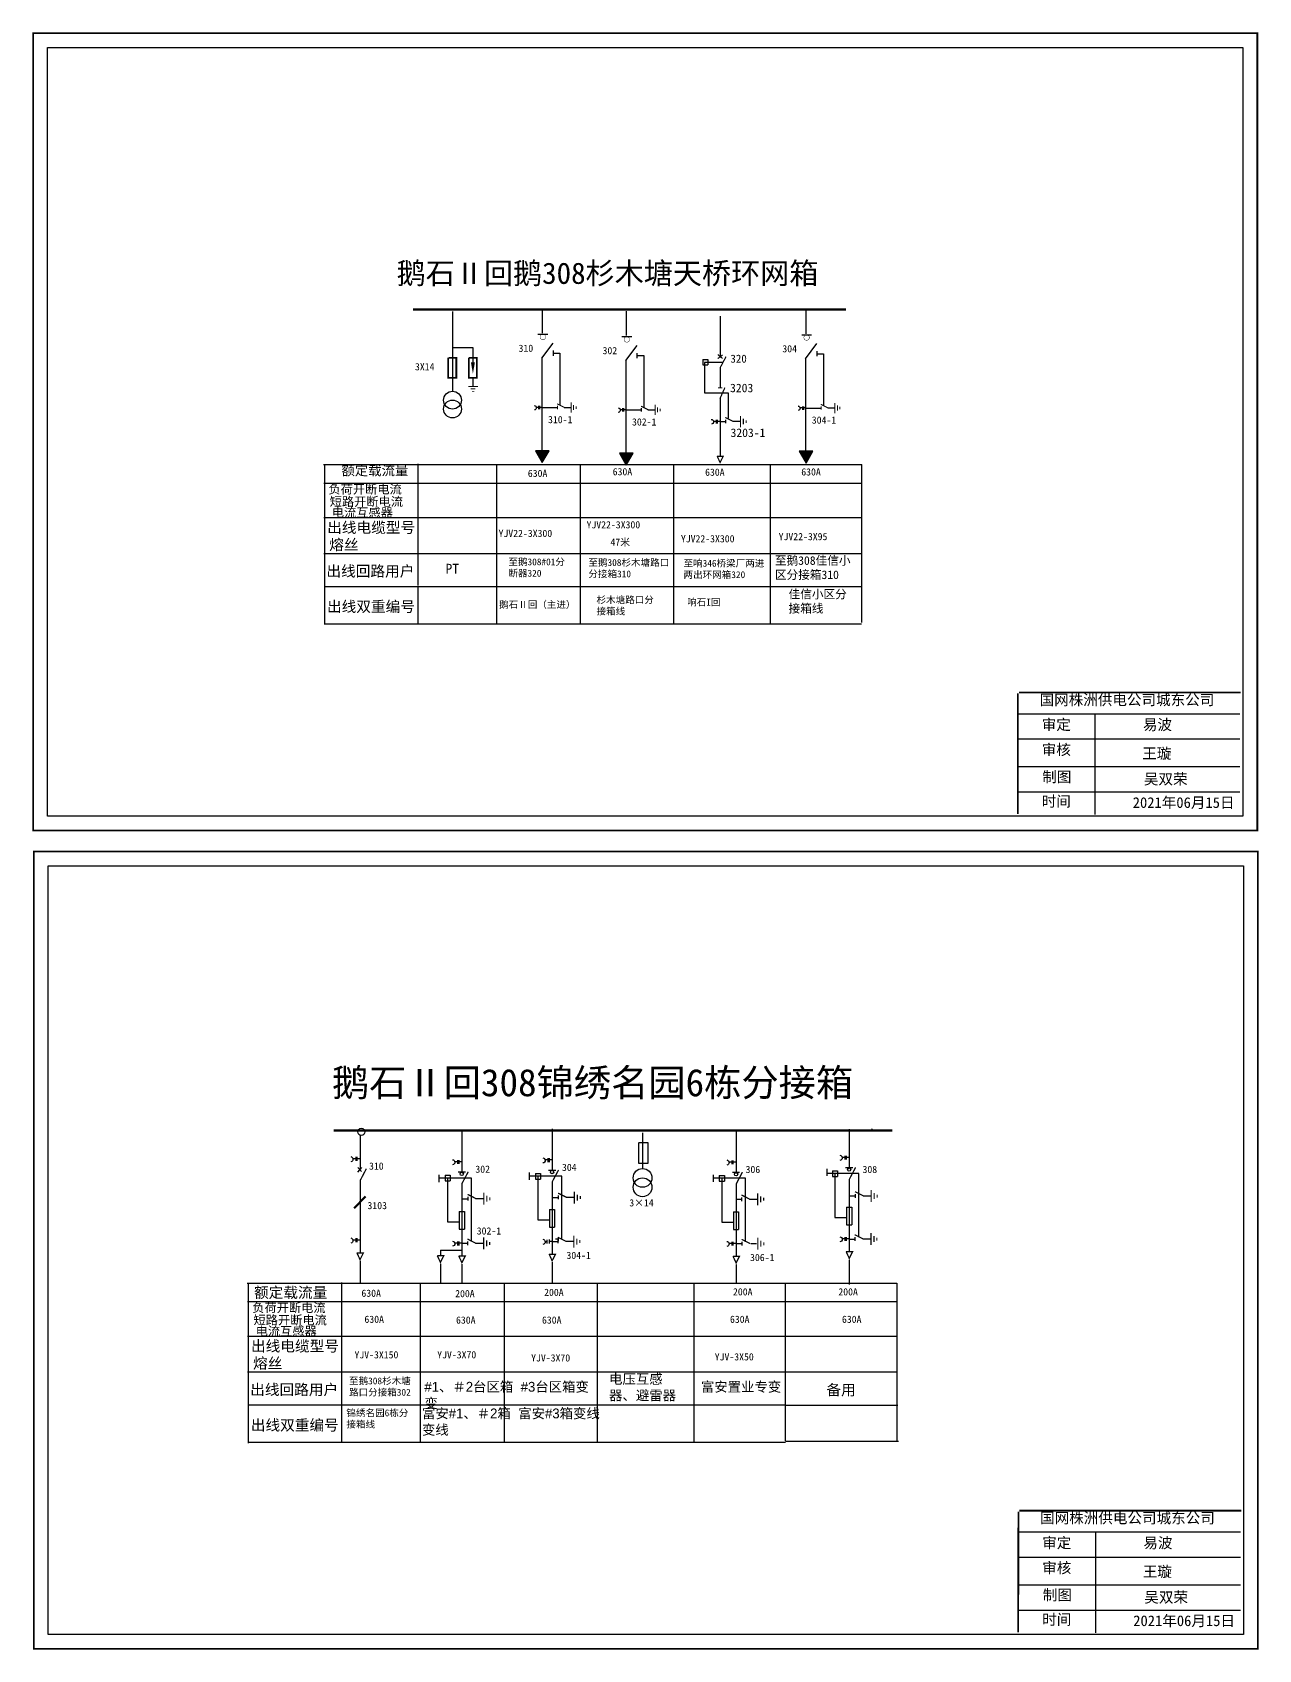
# Model space of a CAD drawing. Extents: x 251 to 764, y -214 to -46.
# Drawn here: x 380.8 to 506.5, y -213.8 to -48.1 of the extents above; entities that cross this region are included whole.
import ezdxf

# ---------------------------------------------------------------- set-up
doc = ezdxf.new("R2010")
doc.units = 0
doc.header["$LTSCALE"] = 5
doc.linetypes.add('ACAD_ISO02W100', pattern=[15, 12, -3])
doc.linetypes.add('CENTER', pattern=[50.8, 31.75, -6.35, 6.35, -6.35])
doc.layers.get('0').update_dxf_attribs({"linetype": 'CONTINUOUS'})
doc.layers.add('1', color=7, linetype='CONTINUOUS')
doc.layers.add('2', color=7, linetype='CONTINUOUS')
doc.styles.add('H1', font='')
doc.styles.add('字体', font='simkai_0.ttf', dxfattribs={"height": 2.5})
doc.styles.get('H1').set_extended_font_data('SimSun')

# ---------------------------------------------------------------- blocks, each defined once
blk = doc.blocks.new('JD')
for points in [[(-2, 0.2), (-2, -0.2), (2, 0.2), (2, -0.2)], [(1, -1.2), (1, -0.8), (-1, -1.2), (-1, -0.8)], [(-0.5, -1.8), (-0.5, -2.2), (0.5, -1.8), (0.5, -2.2)]]:
    blk.add_trace(points)

msp = doc.modelspace()

# ---------------------------------------------------------------- hatches: boundary and pattern name
for points in [[(433.03, -92.19), (433.74, -90.98), (432.33, -90.98)], [(460.07, -92.25), (460.77, -91.03), (459.37, -91.03)], [(441.64, -92.44), (442.34, -91.22), (440.94, -91.22)]]:
    msp.add_hatch(color=7).paths.add_polyline_path(points)

# ---------------------------------------------------------------- linework, layer by layer
at = {"lineweight": 90}
for p, q in [((419.78, -76.5), (464.16, -76.5)), ((411.65, -160.62), (468.89, -160.62))]:
    msp.add_line(p, q, dxfattribs=at)
for p, q in [((423.82, -76.72), (423.82, -84.92)), ((451.25, -77.19), (451.25, -81.35)), ((432.59, -79.04), (433.6, -79.04)), ((441.19, -79.28), (442.21, -79.28)), ((459.63, -79.09), (460.64, -79.09)), ((423.81, -80.4), (425.92, -80.4)), ((425.92, -80.4), (425.92, -81.94)), ((434.14, -80.71), (434.14, -81.24)), ((434.15, -80.98), (434.82, -80.98)), ((434.82, -80.98), (434.82, -86.3)), ((442.74, -80.96), (442.74, -81.48)), ((461.17, -80.77), (461.17, -81.29)), ((461.19, -81.03), (461.86, -81.03)), ((461.86, -81.03), (461.86, -86.36)), ((442.75, -81.22), (443.43, -81.22)), ((443.43, -81.22), (443.43, -86.55)), ((449.5, -81.63), (449.5, -82.18)), ((449.5, -81.63), (450, -81.63)), ((449.5, -82.18), (450, -82.18)), ((450, -81.63), (450, -82.18)), ((451.25, -82.47), (451.25, -84.5)), ((425.92, -83.57), (425.92, -84.37)), ((451.25, -85.52), (451.25, -91.52)), ((433.03, -86.54), (434.58, -86.54)), ((435.26, -86.53), (435.97, -86.53)), ((441.64, -86.79), (443.18, -86.79)), ((443.86, -86.77), (444.58, -86.77)), ((460.07, -86.6), (461.62, -86.6)), ((462.3, -86.58), (463.01, -86.58)), ((451.25, -87.98), (451.82, -87.98)), ((452.56, -87.96), (453.33, -87.96)), ((410.6, -92.39), (465.79, -92.39)), ((410.7, -92.41), (410.7, -108.79)), ((428.33, -92.39), (428.33, -108.71)), ((436.92, -92.39), (436.92, -108.71)), ((446.47, -92.4), (446.47, -108.71)), ((456.39, -92.4), (456.39, -108.71)), ((465.75, -92.4), (465.75, -108.57)), ((410.63, -94.29), (465.74, -94.29)), ((410.63, -97.82), (465.74, -97.82)), ((410.63, -101.5), (465.74, -101.5)), ((410.7, -104.87), (465.6, -104.87)), ((420.27, -104.93), (420.27, -108.63)), ((465.6, -104.87), (465.68, -104.87)), ((465.68, -104.87), (465.76, -104.87)), ((410.7, -108.71), (465.76, -108.71)), ((466.77, -160.44), (466.81, -160.48)), ((433.32, -172), (433.49, -172)), ((433.49, -171.84), (433.49, -172.22)), ((454.4, -172.22), (455, -172.22)), ((422.6, -172.9), (424.77, -172.9)), ((422.6, -172.9), (422.6, -173.36)), ((402.79, -176.27), (457.98, -176.27)), ((402.89, -176.28), (402.89, -192.66)), ((420.52, -176.27), (420.52, -192.58)), ((429.11, -176.27), (429.11, -192.58)), ((438.66, -176.27), (438.66, -192.58)), ((448.58, -176.27), (448.58, -192.58)), ((457.94, -176.27), (457.94, -192.44)), ((457.95, -176.29), (469.36, -176.29)), ((469.36, -176.29), (469.36, -192.48)), ((402.82, -178.17), (457.93, -178.17)), ((457.95, -178.15), (469.36, -178.15)), ((402.82, -181.69), (457.93, -181.69)), ((457.95, -181.69), (469.36, -181.69)), ((402.82, -185.37), (457.93, -185.37)), ((457.88, -185.35), (469.43, -185.35)), ((402.89, -188.74), (457.79, -188.74)), ((412.46, -188.8), (412.46, -192.5)), ((457.79, -188.74), (457.87, -188.74)), ((457.87, -188.74), (457.95, -188.74)), ((457.95, -188.76), (469.49, -188.76)), ((402.89, -192.58), (457.95, -192.58)), ((457.95, -192.48), (469.55, -192.48))]:
    msp.add_line(p, q)
at = {"color": 7}
for p, q in [((433.05, -78.92), (433.05, -76.45)), ((441.66, -79.17), (441.66, -76.69)), ((460.09, -78.98), (460.09, -76.5)), ((420.26, -92.33), (420.26, -104.8)), ((424.78, -160.64), (424.78, -164.88)), ((434.04, -160.45), (434.04, -164.69)), ((452.9, -160.67), (452.9, -164.91)), ((464.49, -160.51), (464.49, -164.43)), ((414.35, -161.08), (414.35, -164.56)), ((443.29, -160.88), (443.29, -164.57)), ((423.06, -165.22), (423.59, -165.22)), ((423.06, -165.22), (423.06, -165.8)), ((423.59, -165.22), (423.59, -165.8)), ((432.32, -165.03), (432.84, -165.03)), ((432.32, -165.03), (432.32, -165.61)), ((432.32, -165.61), (432.84, -165.61)), ((432.84, -165.03), (432.84, -165.61)), ((451.17, -165.25), (451.7, -165.25)), ((451.17, -165.25), (451.17, -165.83)), ((451.7, -165.25), (451.7, -165.83)), ((462.77, -164.77), (462.77, -165.36)), ((462.77, -164.77), (463.3, -164.77)), ((462.77, -165.36), (463.3, -165.36)), ((463.3, -164.77), (463.3, -165.36)), ((464.49, -165.63), (464.49, -173.01)), ((414.35, -165.75), (414.35, -173.14)), ((423.06, -165.8), (423.59, -165.8)), ((424.78, -166.07), (424.78, -173.46)), ((434.04, -165.88), (434.04, -173.27)), ((451.17, -165.83), (451.7, -165.83)), ((452.9, -166.1), (452.9, -173.49)), ((464.52, -167.34), (465.13, -167.34)), ((465.92, -167.32), (466.74, -167.32)), ((424.52, -168.93), (424.52, -170.75)), ((424.52, -168.93), (425.05, -168.93)), ((424.81, -167.62), (425.41, -167.62)), ((425.05, -168.93), (425.05, -170.75)), ((426.2, -167.6), (427.03, -167.6)), ((433.78, -168.74), (433.78, -170.55)), ((433.78, -168.74), (434.3, -168.74)), ((434.09, -167.49), (434.69, -167.49)), ((434.3, -168.74), (434.3, -170.55)), ((435.48, -167.47), (436.31, -167.47)), ((452.63, -168.96), (453.16, -168.96)), ((452.63, -168.96), (452.63, -170.77)), ((452.88, -167.68), (453.48, -167.68)), ((453.16, -168.96), (453.16, -170.77)), ((454.27, -167.66), (455.1, -167.66)), ((464.23, -168.49), (464.23, -170.3)), ((464.23, -168.49), (464.76, -168.49)), ((464.76, -168.49), (464.76, -170.3)), ((433.78, -170.55), (434.3, -170.55)), ((464.23, -170.3), (464.76, -170.3)), ((424.52, -170.75), (425.05, -170.75)), ((424.78, -172.19), (425.39, -172.19)), ((426.18, -172.18), (427, -172.18)), ((434.04, -172), (434.65, -172)), ((435.44, -171.98), (436.26, -171.98)), ((452.63, -170.77), (453.16, -170.77)), ((452.9, -172.22), (453.5, -172.22)), ((464.49, -171.75), (465.1, -171.75)), ((465.89, -171.73), (466.71, -171.73)), ((412.45, -176.2), (412.45, -188.68))]:
    msp.add_line(p, q, dxfattribs=at)
at = {"color": 0}
for p, q in [((432.99, -81.5), (432.99, -91.19)), ((441.59, -81.74), (441.59, -91.43)), ((460.03, -81.55), (460.03, -91.24))]:
    msp.add_line(p, q, dxfattribs=at)
at = {"linetype": 'ACAD_ISO02W100'}
for p, q in [((449.66, -81.92), (449.66, -85.05)), ((451.5, -81.92), (449.66, -81.92)), ((449.66, -85.05), (452.09, -85.05)), ((452.09, -85.05), (452.09, -87.63))]:
    msp.add_line(p, q, dxfattribs=at)
at = {"color": 0, "linetype": 'Continuous'}
for p, q in [((481.79, -117.92), (504.54, -117.92)), ((489.68, -117.9), (489.68, -128.26)), ((481.79, -120.51), (504.54, -120.51)), ((481.79, -123.34), (504.54, -123.34)), ((481.79, -125.93), (504.54, -125.93)), ((481.84, -201.76), (504.59, -201.76)), ((489.73, -201.74), (489.73, -212.1)), ((481.84, -204.35), (504.59, -204.35)), ((481.84, -207.18), (504.59, -207.18)), ((481.84, -209.77), (504.59, -209.77))]:
    msp.add_line(p, q, dxfattribs=at)
at = {"lineweight": 30}
for p, q in [((414.51, -164.43), (414.08, -164.89)), ((414.12, -164.43), (414.51, -164.82))]:
    msp.add_line(p, q, dxfattribs=at)
at = {"lineweight": 50}
msp.add_line((414.91, -167.38), (413.75, -168.6), dxfattribs=at)
at = {"color": 7, "linetype": 'CENTER'}
for p, q in [((414.35, -174), (414.35, -176.32)), ((464.5, -173.87), (464.5, -176.41)), ((422.59, -174.29), (422.59, -176.24)), ((424.79, -174.32), (424.79, -176.27)), ((434.04, -174.13), (434.04, -176.27)), ((452.9, -174.35), (452.9, -176.35))]:
    msp.add_line(p, q, dxfattribs=at)
at = {"color": 0, "linetype": 'Continuous', "const_width": 0.182}
for points in [[(380.85, -48.19), (506.33, -48.19), (506.33, -129.9), (380.85, -129.9)], [(380.9, -132.03), (506.38, -132.03), (506.38, -213.74), (380.9, -213.74)]]:
    msp.add_lwpolyline(points, close=True, dxfattribs=at)
at = {"color": 0, "linetype": 'Continuous'}
for points in [[(382.32, -49.67), (504.85, -49.67), (504.85, -128.42), (382.32, -128.42)], [(382.37, -133.51), (504.9, -133.51), (504.9, -212.26), (382.37, -212.26)]]:
    msp.add_lwpolyline(points, close=True, dxfattribs=at)
for points, const_width in [([(432.59, -79.04), (433.6, -79.04)], 0.0863), ([(441.19, -79.28), (442.21, -79.28)], 0.0863), ([(459.63, -79.09), (460.64, -79.09)], 0.0863), ([(451.02, -81.12), (451.51, -81.52)], 0.123), ([(451.02, -81.53), (451.52, -81.16)], 0.123), ([(423.39, -81.45), (423.39, -83.52), (424.22, -83.52), (424.22, -81.45), (423.42, -81.45)], 0.174), ([(425.51, -81.45), (425.51, -83.52), (426.33, -83.52), (426.33, -81.45), (425.53, -81.45)], 0.174), ([(451.25, -82.5), (451.87, -81.33)], 0.123), ([(451.03, -84.53), (451.49, -84.53)], 0.123), ([(451.23, -85.67), (451.75, -84.51)], 0.123), ([(434.55, -86.17), (435.3, -86.54)], 0.113), ([(461.59, -86.22), (462.34, -86.6)], 0.113), ([(434.58, -86.37), (434.58, -86.72)], 0.113), ([(443.15, -86.41), (443.91, -86.79)], 0.113), ([(443.18, -86.61), (443.18, -86.96)], 0.113), ([(451.79, -87.57), (452.61, -87.98)], 0.123), ([(451.82, -87.79), (451.82, -88.17)], 0.123), ([(461.62, -86.42), (461.62, -86.77)], 0.113), ([(450.95, -91.55), (451.58, -91.55), (451.26, -92.19), (450.96, -91.54)], 0.123)]:
    msp.add_lwpolyline(points, dxfattribs=dict(const_width=const_width))
at = {"const_width": 0.0431}
for points in [[(432.81, -79.32, 1), (433.37, -79.32, 1)], [(441.42, -79.57, 1), (441.98, -79.57, 1)], [(459.85, -79.38, 1), (460.41, -79.38, 1)]]:
    msp.add_lwpolyline(points, format="xyb", close=True, dxfattribs=at)
for points, format in [([(425.92, -81.92, 0.406, 0, 0), (425.92, -83.08, 0, 0, 0)], "xyseb"), ([(432.21, -86.34, -0.877934), (432.22, -86.8)], "xyb"), ([(440.82, -86.59, -0.877934), (440.83, -87.05)], "xyb"), ([(450.36, -87.76, -0.877934), (450.37, -88.26)], "xyb"), ([(459.25, -86.4, -0.877934), (459.26, -86.85)], "xyb")]:
    msp.add_lwpolyline(points, format=format)
for points in [[(432.65, -86.54), (432.41, -86.54)], [(432.65, -86.38), (432.65, -86.72)], [(432.76, -86.38), (432.76, -86.72)], [(433.03, -86.54), (432.76, -86.54)], [(441.26, -86.78), (441.02, -86.78)], [(441.26, -86.62), (441.26, -86.97)], [(441.36, -86.62), (441.36, -86.97)], [(441.64, -86.78), (441.36, -86.78)], [(450.84, -87.8), (450.84, -88.17)], [(450.96, -87.8), (450.96, -88.17)], [(459.69, -86.59), (459.45, -86.59)], [(459.69, -86.43), (459.69, -86.78)], [(459.8, -86.43), (459.8, -86.78)], [(460.07, -86.59), (459.8, -86.59)], [(450.84, -87.97), (450.58, -87.97)], [(451.25, -87.97), (450.96, -87.97)]]:
    msp.add_lwpolyline(points)
at = {"color": 7}
for points in [[(433.03, -92.19), (433.74, -90.98), (432.33, -90.98)], [(460.07, -92.25), (460.77, -91.03), (459.37, -91.03)], [(441.64, -92.44), (442.34, -91.22), (440.94, -91.22)]]:
    msp.add_lwpolyline(points, close=True, dxfattribs=at)
at = {"color": 0, "linetype": 'Continuous', "const_width": 0.182}
for points in [[(481.79, -115.84), (481.77, -128.21)], [(481.89, -115.74), (504.64, -115.74)], [(481.84, -199.68), (481.82, -212.05)], [(481.93, -199.59), (504.69, -199.59)]]:
    msp.add_lwpolyline(points, dxfattribs=at)
at = {"color": 7}
for points in [[(442.88, -161.93), (442.88, -163.99), (443.9, -163.99), (443.9, -161.9), (442.88, -161.9)], [(413.91, -163.53), (413.63, -163.53)], [(413.91, -163.34), (413.91, -163.74)], [(414.03, -163.34), (414.03, -163.74)], [(414.35, -163.53), (414.03, -163.53)], [(424.34, -163.84), (424.07, -163.84)], [(424.34, -163.66), (424.34, -164.06)], [(424.47, -163.66), (424.47, -164.06)], [(424.78, -163.84), (424.47, -163.84)], [(433.6, -163.65), (433.32, -163.65)], [(433.6, -163.47), (433.6, -163.87)], [(433.72, -163.47), (433.72, -163.87)], [(434.04, -163.65), (433.72, -163.65)], [(452.45, -163.87), (452.18, -163.87)], [(452.45, -163.69), (452.45, -164.09)], [(452.58, -163.69), (452.58, -164.09)], [(452.89, -163.87), (452.58, -163.87)], [(464.05, -163.4), (463.78, -163.4)], [(464.05, -163.21), (464.05, -163.61)], [(464.17, -163.21), (464.17, -163.61)], [(464.49, -163.4), (464.17, -163.4)], [(422.44, -165.19), (422.44, -165.92)], [(431.7, -164.94), (431.7, -165.67)], [(450.55, -165.16), (450.55, -165.89)], [(462.21, -164.56), (462.21, -165.29)], [(413.91, -171.87), (413.63, -171.87)], [(413.91, -171.68), (413.91, -172.08)], [(414.3, -171.87), (413.98, -171.87)], [(414.03, -171.68), (414.03, -172.08)], [(424.34, -172.19), (424.07, -172.19)], [(424.34, -172), (424.34, -172.4)], [(424.47, -172), (424.47, -172.4)], [(424.78, -172.19), (424.47, -172.19)], [(433.72, -171.81), (433.72, -172.21)], [(434.04, -171.99), (433.72, -171.99)], [(434.65, -171.75), (434.37, -171.75)], [(434.65, -171.57), (434.65, -171.97)], [(452.45, -172.21), (452.18, -172.21)], [(452.45, -172.03), (452.45, -172.43)], [(452.58, -172.03), (452.58, -172.43)], [(452.89, -172.21), (452.58, -172.21)], [(464.05, -171.74), (463.78, -171.74)], [(464.05, -171.56), (464.05, -171.95)], [(464.17, -171.56), (464.17, -171.95)], [(464.49, -171.74), (464.17, -171.74)]]:
    msp.add_lwpolyline(points, dxfattribs=at)
for points in [[(413.39, -163.3, -0.877934), (413.4, -163.83)], [(423.83, -163.62, -0.877934), (423.84, -164.15)], [(433.09, -163.43, -0.877934), (433.1, -163.96)], [(451.94, -163.65, -0.877934), (451.95, -164.18)], [(463.54, -163.17, -0.877934), (463.55, -163.71)], [(413.39, -171.64, -0.877934), (413.4, -172.17)], [(423.83, -171.96, -0.877934), (423.84, -172.49)], [(433.09, -171.77, -0.877934), (433.1, -172.3)], [(451.94, -171.99, -0.877934), (451.95, -172.52)], [(463.54, -171.52, -0.877934), (463.55, -172.05)]]:
    msp.add_lwpolyline(points, format="xyb", dxfattribs=at)
at = {"color": 7, "const_width": 0.131}
for points in [[(414.35, -165.78), (415, -164.54)], [(424.4, -164.89), (425.17, -164.89)], [(424.78, -166.1), (425.44, -164.86)], [(433.65, -164.7), (434.43, -164.7)], [(434.04, -165.91), (434.7, -164.67)], [(452.51, -164.92), (453.28, -164.92)], [(452.9, -166.13), (453.55, -164.89)], [(464.11, -164.45), (464.88, -164.45)], [(464.49, -165.66), (465.15, -164.41)], [(425.38, -167.18), (426.25, -167.62)], [(425.41, -167.42), (425.41, -167.82)], [(434.66, -167.05), (435.53, -167.49)], [(434.69, -167.29), (434.69, -167.69)], [(453.45, -167.24), (454.32, -167.68)], [(465.09, -166.9), (465.97, -167.34)], [(465.13, -167.14), (465.13, -167.54)], [(453.48, -167.48), (453.48, -167.88)], [(425.36, -171.75), (426.23, -172.19)], [(425.39, -171.99), (425.39, -172.39)], [(434.61, -171.56), (435.49, -172)], [(434.65, -171.8), (434.65, -172.2)], [(453.47, -171.78), (454.34, -172.22)], [(453.5, -172.02), (453.5, -172.42)], [(465.06, -171.31), (465.94, -171.75)], [(465.1, -171.55), (465.1, -171.95)], [(414.02, -173.18), (414.69, -173.18), (414.35, -173.86), (414.03, -173.17)], [(422.27, -173.47), (422.93, -173.47), (422.59, -174.14), (422.27, -173.46)], [(424.46, -173.5), (425.13, -173.5), (424.79, -174.17), (424.47, -173.49)], [(433.72, -173.31), (434.39, -173.31), (434.04, -173.98), (433.73, -173.29)], [(452.57, -173.53), (453.24, -173.53), (452.9, -174.2), (452.58, -173.51)], [(464.17, -173.05), (464.84, -173.05), (464.5, -173.73), (464.18, -173.04)]]:
    msp.add_lwpolyline(points, dxfattribs=at)
at = {"color": 7, "linetype": 'ACAD_ISO02W100'}
for points in [[(425.76, -172), (425.76, -165.5), (422.44, -165.5)], [(423.32, -165.5), (423.32, -169.99), (424.51, -169.99)], [(435.02, -171.81), (435.02, -165.3), (431.7, -165.3)], [(432.58, -165.31), (432.58, -169.8), (433.77, -169.8)], [(453.87, -172.03), (453.87, -165.52), (450.55, -165.52)], [(451.43, -165.53), (451.43, -170.02), (452.62, -170.02)], [(465.47, -171.55), (465.47, -165.05), (462.15, -165.05)], [(463.03, -165.06), (463.03, -169.54), (464.22, -169.54)]]:
    msp.add_lwpolyline(points, dxfattribs=at)
for centre in [(423.83, -85.79), (423.83, -86.7)]:
    msp.add_circle(centre, 0.912)
at = {"color": 7}
for centre, radius in [((414.48, -160.77), 0.366), ((424.78, -165.08), 0.168), ((434.04, -164.89), 0.168), ((452.9, -165.11), 0.168), ((464.49, -164.63), 0.168)]:
    msp.add_circle(centre, radius, dxfattribs=at)
at = {"layer": '1'}
for points in [[(432.21, -86.34, -0.877934), (432.22, -86.8)], [(440.82, -86.58, -0.877934), (440.82, -87.04)], [(459.25, -86.39, -0.877934), (459.26, -86.85)]]:
    msp.add_lwpolyline(points, format="xyb", dxfattribs=at)
at = {"layer": '2'}
for p, q in [((432.99, -81.5), (434.15, -79.94)), ((441.59, -81.74), (442.76, -80.18)), ((460.03, -81.55), (461.19, -79.99))]:
    msp.add_line(p, q, dxfattribs=at)
at = {"layer": '2', "color": 7}
for centre in [(443.31, -165.49), (443.31, -166.45)]:
    msp.add_circle(centre, 0.962, dxfattribs=at)

# ---------------------------------------------------------------- block references
at = {"xscale": 0.2438693731096877, "yscale": 0.2438693730759811, "zscale": 0.2438693731192416}
msp.add_blockref('JD', (425.94, -84.4), dxfattribs=at)
at = {"rotation": 90}
for p, xscale, yscale, zscale in [((435.98, -86.55), 0.2639278929393882, 0.2639278929393882, 0.2639278929861922), ((463.02, -86.6), 0.2639278929393882, 0.2639278929393882, 0.2639278929861922), ((444.59, -86.79), 0.2639278929393882, 0.2639278929393882, 0.2639278929861922), ((453.35, -87.99), 0.2869750451198954, 0.2869750451198954, 0.2869750451198954)]:
    msp.add_blockref('JD', p, dxfattribs=dict(at, xscale=xscale, yscale=yscale, zscale=zscale))
at = {"color": 7, "xscale": 0.306106714794555, "yscale": 0.306106714794555, "zscale": 0.306106714794555, "rotation": 90}
for p in [(427.04, -167.63), (436.32, -167.5), (455.11, -167.68), (466.75, -167.35), (427.02, -172.2), (436.27, -172.01), (455.13, -172.23), (466.72, -171.75)]:
    msp.add_blockref('JD', p, dxfattribs=at)

# ---------------------------------------------------------------- texts
at = {"color": 7, "style": 'H1'}
for s, height, p in [('310', 0.735, (430.6, -80.84)), ('302', 0.735, (439.21, -81.08)), ('304', 0.735, (457.64, -80.89)), ('3X14', 0.735, (419.98, -82.73)), ('310-1', 0.735, (433.62, -88.15)), ('302-1', 0.735, (442.23, -88.39)), ('304-1', 0.735, (460.66, -88.2)), ('630A', 0.735, (440.25, -93.49)), ('630A', 0.735, (459.58, -93.51)), ('负荷开断电流', 0.918, (411.11, -95.37)), ('630A', 0.735, (431.55, -93.66)), ('630A', 0.735, (449.72, -93.54)), ('短路开断电流', 0.918, (411.24, -96.64)), ('电流互感器', 0.918, (411.46, -97.76)), ('出线电缆型号', 1.102, (410.98, -99.39)), ('YJV22-3X300', 0.7347, (428.55, -99.81)), ('YJV22-3X300', 0.7347, (437.57, -98.93)), ('YJV22-3X95', 0.735, (457.26, -100.14)), ('熔丝', 1.102, (411.19, -101.15)), ('47米', 0.735, (440.02, -100.71)), ('YJV22-3X300', 0.7347, (447.24, -100.36)), ('出线回路用户', 1.102, (410.9, -103.86)), ('出线双重编号', 1.102, (410.96, -107.49)), ('310', 0.735, (415.27, -164.64)), ('304', 0.735, (435.05, -164.77)), ('302', 0.735, (426.17, -164.96)), ('306', 0.735, (453.87, -164.99)), ('308', 0.735, (465.86, -164.99)), ('3103', 0.735, (415.11, -168.69)), ('3×14', 0.735, (441.95, -168.41)), ('302-1', 0.735, (426.31, -171.29)), ('304-1', 0.735, (435.51, -173.79)), ('306-1', 0.735, (454.33, -174.01)), ('额定载流量', 1.102, (403.48, -177.78)), ('630A', 0.735, (414.49, -177.67)), ('200A', 0.735, (424.1, -177.71)), ('200A', 0.735, (433.22, -177.58)), ('200A', 0.735, (452.58, -177.53)), ('200A', 0.735, (463.38, -177.53)), ('负荷开断电流', 0.918, (403.3, -179.24)), ('短路开断电流', 0.918, (403.43, -180.51)), ('电流互感器', 0.918, (403.65, -181.64)), ('630A', 0.735, (414.8, -180.34)), ('630A', 0.735, (424.19, -180.42)), ('630A', 0.735, (433, -180.42)), ('630A', 0.735, (452.27, -180.34)), ('630A', 0.735, (463.75, -180.34)), ('出线电缆型号', 1.102, (403.17, -183.27)), ('熔丝', 1.102, (403.38, -185.03)), ('YJV-3X150', 0.735, (413.78, -183.98)), ('YJV-3X70', 0.735, (422.26, -183.98)), ('YJV-3X70', 0.735, (431.89, -184.3)), ('YJV-3X50', 0.735, (450.71, -184.19)), ('出线回路用户', 1.102, (403.09, -187.73)), ('备用', 1.102, (462.16, -187.76)), ('出线双重编号', 1.102, (403.15, -191.37))]:
    msp.add_text(s, height=height, dxfattribs=at).set_placement(p)
at = {"style": 'H1'}
for s, height, p in [('320', 0.82, (452.32, -81.95)), ('3203', 0.875, (452.28, -84.98)), ('3203-1', 0.875, (452.33, -89.57))]:
    msp.add_text(s, height=height, dxfattribs=at).set_placement(p)
at = {"color": 0, "style": 'H1'}
msp.add_text('鹅石Ⅱ回308锦绣名园6栋分接箱', height=2.7987, dxfattribs=at).set_placement((411.47, -157.12))
at = {"attachment_point": 1, "style": 'H1'}
for s, insert, char_height, width in [('{\\fSimSun|b0|i0|c134|p2;鹅石Ⅱ回鹅}308{\\fSimSun|b0|i0|c134|p2;杉木塘天桥环网箱}', (418.1, -71.69), 2.1865, 66.3428), ('{\\fSimSun|b0|i0|c134|p2;至鹅}308#01{\\fSimSun|b0|i0|c134|p2;分断器320}', (429.56, -102.01), 0.6997, 5.8564), ('{\\fSimSun|b0|i0|c134|p2;至鹅}308{\\fSimSun|b0|i0|c134|p2;杉木塘路口分接箱310}', (437.76, -102.08), 0.6997, 8.606), ('至响346桥梁厂两进两出环网箱320', (447.51, -102.16), 0.6997, 8.606), ('{\\fSimSun|b0|i0|c134|p2;至鹅}308{\\fSimSun|b0|i0|c134|p2;佳信小区分接箱310}', (456.88, -101.79), 0.8746, 8.8434), ('{\\fSimSun|b0|i0|c134|p2;杉木塘路口分接箱线}', (438.59, -105.9), 0.6997, 6.598), ('响石I回', (447.88, -106.14), 0.7, 9.8453), ('{\\fSimSun|b0|i0|c134|p2;佳信小区分接箱线}', (458.28, -105.24), 0.8746, 6.3447), ('{\\fSimSun|b0|i0|c134|p2;鹅石Ⅱ回（主进）}', (428.6, -106.39), 0.6997, 9.8453), ('至鹅308杉木塘路口分接箱302', (413.22, -185.94), 0.6997, 6.5091), ('锦绣名园6栋分接箱线', (412.95, -189.22), 0.7, 6.5091)]:
    msp.add_mtext(s, dxfattribs=dict(at, insert=insert, char_height=char_height, width=width))
at = {"color": 0, "linetype": 'Continuous', "attachment_point": 1, "style": '字体'}
for s, insert, char_height, width in [('{\\fSimSun|b0|i0|c134|p2;国网株洲供电公司城东公司}', (484.01, -115.95), 1.0944, 29.9201), ('\\f\uffbfﾬￌﾣﾤ_GB2312|b0|i0|c134|p49;审定', (484.23, -118.49), 1.0944, 8.5588), ('易波', (494.6, -118.5), 1.094, 8.5588), ('\\f\uffbfﾬￌﾣﾤ_GB2312|b0|i0|c134|p49;审核', (484.23, -121.06), 1.0944, 8.5588), ('王璇', (494.54, -121.44), 1.094, 8.5588), ('\\f\uffbfﾬￌﾣﾤ_GB2312|b0|i0|c134|p49;制图', (484.29, -123.84), 1.0944, 8.5588), ('{\\fSimSun|b0|i0|c134|p2;吴双荣}', (494.7, -124.07), 1.0944, 8.5588), ('\\f\uffbfﾬￌﾣﾤ_GB2312|b0|i0|c134|p49;时间', (484.23, -126.35), 1.0944, 8.5588), ('2021{\\fSimSun|b0|i0|c134|p2;年}06{\\fSimSun|b0|i0|c134|p2;月15日}', (493.56, -126.48), 1.0944, 16.0081), ('{\\fSimSun|b0|i0|c134|p2;国网株洲供电公司城东公司}', (484.06, -199.79), 1.0944, 29.9201), ('\\f\uffbfﾬￌﾣﾤ_GB2312|b0|i0|c134|p49;审定', (484.28, -202.33), 1.0944, 8.5588), ('易波', (494.65, -202.34), 1.094, 8.5588), ('\\f\uffbfﾬￌﾣﾤ_GB2312|b0|i0|c134|p49;审核', (484.28, -204.9), 1.0944, 8.5588), ('王璇', (494.59, -205.28), 1.094, 8.5588), ('\\f\uffbfﾬￌﾣﾤ_GB2312|b0|i0|c134|p49;制图', (484.34, -207.68), 1.0944, 8.5588), ('{\\fSimSun|b0|i0|c134|p2;吴双荣}', (494.75, -207.91), 1.0944, 8.5588), ('\\f\uffbfﾬￌﾣﾤ_GB2312|b0|i0|c134|p49;时间', (484.28, -210.19), 1.0944, 8.5588), ('2021{\\fSimSun|b0|i0|c134|p2;年}06{\\fSimSun|b0|i0|c134|p2;月15日}', (493.61, -210.32), 1.0944, 16.0081)]:
    msp.add_mtext(s, dxfattribs=dict(at, insert=insert, char_height=char_height, width=width))
at = {"layer": '2', "color": 7, "char_height": 1.0058, "attachment_point": 1, "style": 'H1'}
for s, insert, width in [('{\\fSimSun|b0|i0|c134|p2;\\C256;额定载流量}', (412.44, -92.49), 9.6016), ('{\\fSimSun|b0|i0|c134|p2;\\C256;PT}', (423.12, -102.56), 9.6016), ('{\\fﾷￂￋￎ_GB2312|b0|i0|c134|p49;\\C256;电压互感器、避雷器}', (439.88, -185.59), 6.9608), ('{\\fﾷￂￋￎ_GB2312|b0|i0|c134|p49;\\C256;#1、＃2台区箱变}', (420.95, -186.39), 9.6016), ('{\\fﾷￂￋￎ_GB2312|b0|i0|c134|p49;\\C256;#3台区箱变}', (430.82, -186.39), 9.6016), ('{\\fﾷￂￋￎ_GB2312|b0|i0|c134|p49;\\C256;富安置业专变}', (449.29, -186.39), 9.6016), ('{\\fﾷￂￋￎ_GB2312|b0|i0|c134|p49;\\C256;富安#1、＃2箱变线}', (420.7, -189.12), 9.6016), ('{\\fﾷￂￋￎ_GB2312|b0|i0|c134|p49;\\C256;富安#3箱变线}', (430.57, -189.12), 9.6016)]:
    msp.add_mtext(s, dxfattribs=dict(at, insert=insert, width=width))

doc.saveas('drawing.dxf')
